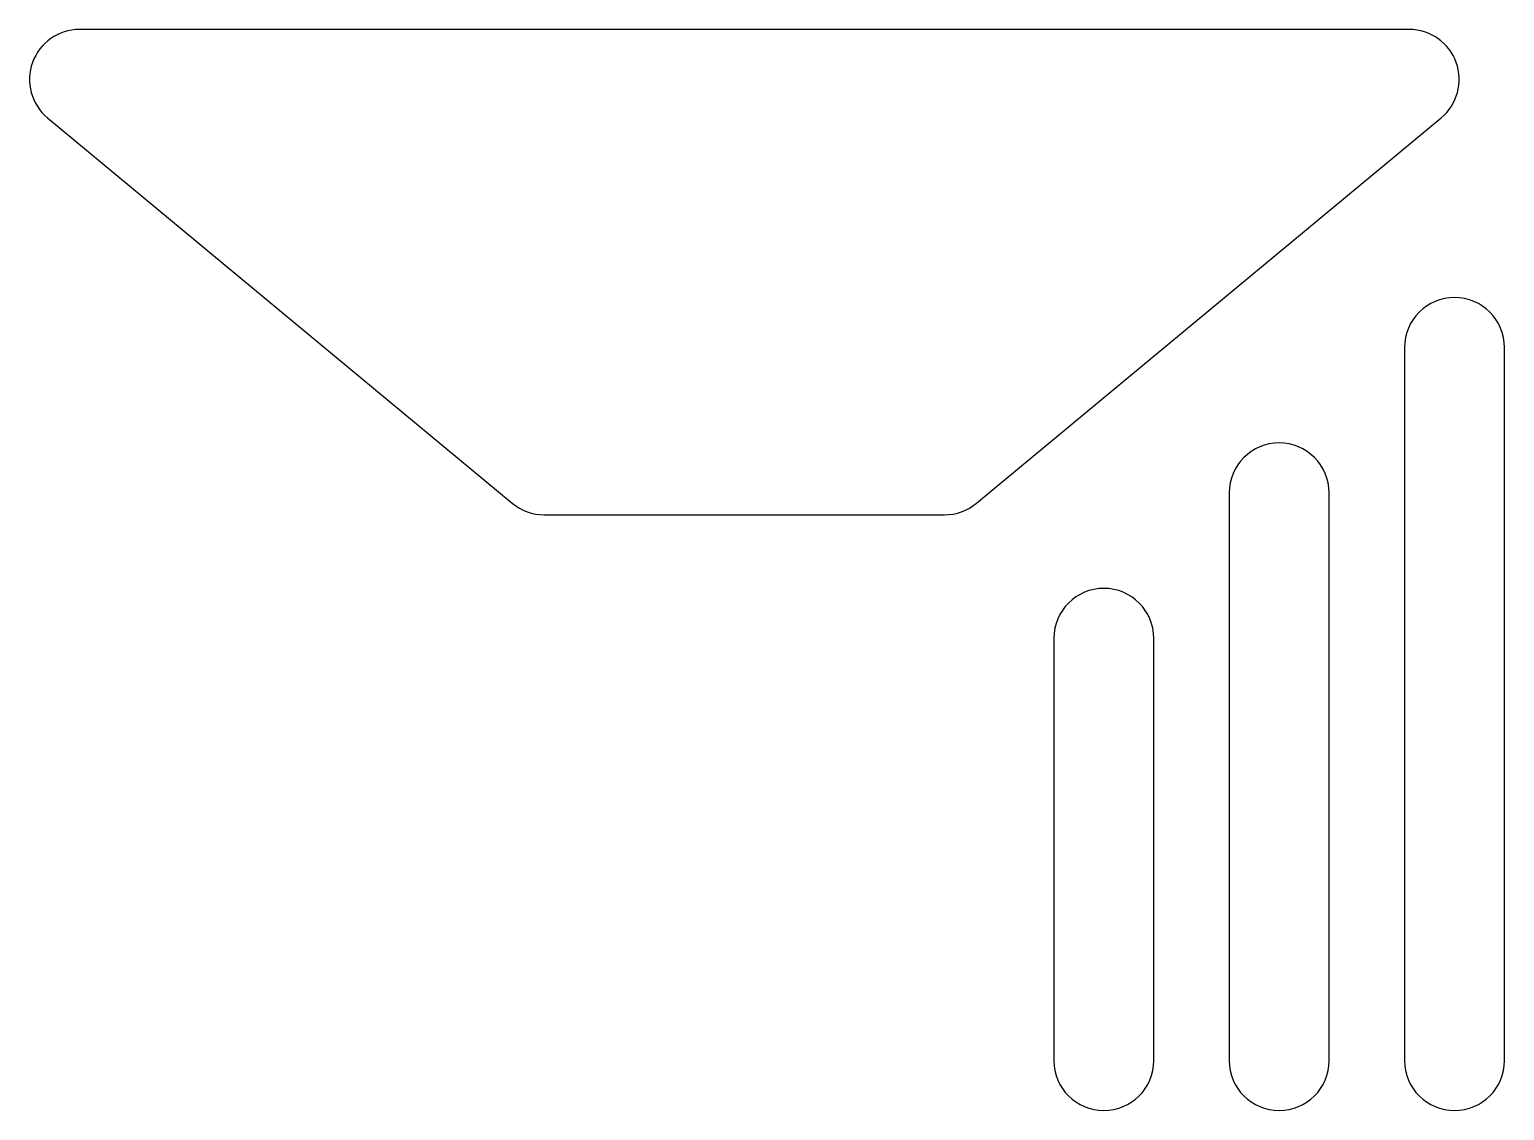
# Model space of a CAD drawing. Header units: millimetres. Extents: x -40.8 to 43.4, y -33.8 to 27.8.
import ezdxf

# ---------------------------------------------------------------- set-up
doc = ezdxf.new("R2010")
doc.units = ezdxf.units.MM

msp = doc.modelspace()

# ---------------------------------------------------------------- linework, layer by layer
at = {"color": 7, "linetype": 'Continuous', "lineweight": 25}
for p, q in [((37.917, 27.84), (-37.917, 27.84)), ((-39.737, 22.797), (-13.237, 0.807)), ((13.237, 0.807), (39.737, 22.797)), ((37.65, 9.697), (37.65, -30.99)), ((43.35, -30.99), (43.35, 9.697)), ((27.65, 1.398), (27.65, -30.99)), ((33.35, -30.99), (33.35, 1.398)), ((-11.417, 0.15), (11.417, 0.15)), ((17.65, -6.9), (17.65, -30.99)), ((23.35, -30.99), (23.35, -6.9))]:
    msp.add_line(p, q, dxfattribs=at)
for centre, start, end in [((-37.917, 24.99), 90, 230.31326), ((37.917, 24.99), 309.68674, 90), ((40.5, 9.697), 0, 180), ((30.5, 1.398), 0, 180), ((-11.417, 3), 230.31326, 270), ((11.417, 3), 270, 309.68674), ((20.5, -6.9), 0, 180), ((20.5, -30.99), 180, 0), ((30.5, -30.99), 180, 0), ((40.5, -30.99), 180, 0)]:
    msp.add_arc(centre, 2.85, start, end, dxfattribs=at)

doc.saveas('drawing.dxf')
